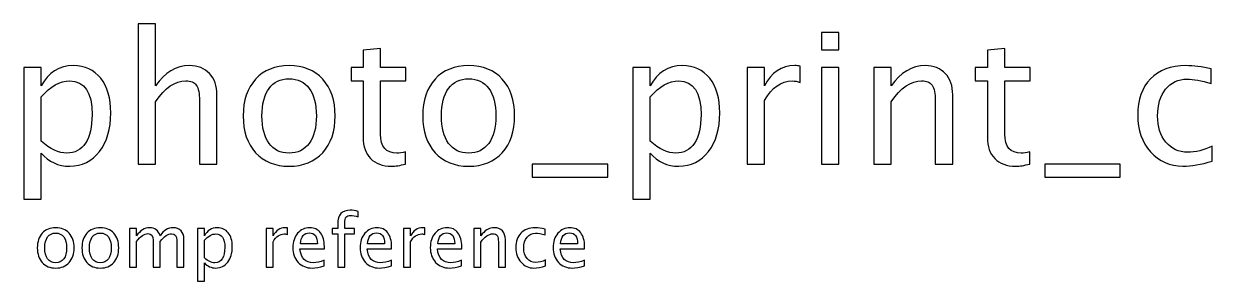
# Model space of a CAD drawing. Header units: centimetres. Extents: x -79 to 72, y -74 to 74.
# Drawn here: x -8.4 to 26.22, y 66.76 to 74.25 of the extents above; entities that cross this region are included whole.
import ezdxf

# ---------------------------------------------------------------- set-up
doc = ezdxf.new("R2010")
doc.units = ezdxf.units.CM
doc.header["$MEASUREMENT"] = 0
doc.layers.add('Layer 1', color=7, linetype='Continuous')

msp = doc.modelspace()

# ---------------------------------------------------------------- linework, layer by layer
at = {"layer": 'Layer 1'}
for points, knots in [([(-5.06937, 70.17044), (-5.06937, 70.17044), (-5.06937, 74.25032), (-5.06937, 74.25032), (-5.06937, 74.25032), (-5.06937, 74.25032), (-4.56137, 74.25032), (-4.56137, 74.25032), (-4.56137, 74.25032), (-4.56137, 74.25032), (-4.56137, 72.44498), (-4.56137, 72.44498), (-4.56137, 72.44498), (-4.29238, 72.83744), (-3.96253, 73.03323), (-3.57271, 73.03323), (-3.57271, 73.03323), (-3.32753, 73.03323), (-3.13262, 72.9565), (-2.98886, 72.80216), (-2.98886, 72.80216), (-2.8451, 72.64871), (-2.77278, 72.44145), (-2.77278, 72.18216), (-2.77278, 72.18216), (-2.77278, 72.18216), (-2.77278, 70.17044), (-2.77278, 70.17044), (-2.77278, 70.17044), (-2.77278, 70.17044), (-3.28079, 70.17044), (-3.28079, 70.17044), (-3.28079, 70.17044), (-3.28079, 70.17044), (-3.28079, 72.01635), (-3.28079, 72.01635), (-3.28079, 72.01635), (-3.28079, 72.22449), (-3.31165, 72.37266), (-3.37251, 72.46085), (-3.37251, 72.46085), (-3.43424, 72.54993), (-3.53567, 72.59402), (-3.67766, 72.59402), (-3.67766, 72.59402), (-3.98987, 72.59402), (-4.28444, 72.3903), (-4.56137, 71.98284), (-4.56137, 71.98284), (-4.56137, 71.98284), (-4.56137, 70.17044), (-4.56137, 70.17044), (-4.56137, 70.17044), (-4.56137, 70.17044), (-5.06937, 70.17044), (-5.06937, 70.17044)], [0, 0, 0, 0, 0.06666667, 0.06666667, 0.06666667, 0.06666667, 0.13333333, 0.13333333, 0.13333333, 0.13333333, 0.2, 0.2, 0.2, 0.2, 0.26666667, 0.26666667, 0.26666667, 0.26666667, 0.33333333, 0.33333333, 0.33333333, 0.33333333, 0.4, 0.4, 0.4, 0.4, 0.46666667, 0.46666667, 0.46666667, 0.46666667, 0.53333333, 0.53333333, 0.53333333, 0.53333333, 0.6, 0.6, 0.6, 0.6, 0.66666667, 0.66666667, 0.66666667, 0.66666667, 0.73333333, 0.73333333, 0.73333333, 0.73333333, 0.8, 0.8, 0.8, 0.8, 0.86666667, 0.86666667, 0.86666667, 0.86666667, 1, 1, 1, 1]), ([(14.83699, 73.48832), (14.83699, 73.48832), (14.83699, 73.99632), (14.83699, 73.99632), (14.83699, 73.99632), (14.83699, 73.99632), (15.34499, 73.99632), (15.34499, 73.99632), (15.34499, 73.99632), (15.34499, 73.99632), (15.34499, 73.48832), (15.34499, 73.48832), (15.34499, 73.48832), (15.34499, 73.48832), (14.83699, 73.48832), (14.83699, 73.48832)], [0, 0, 0, 0, 0.2, 0.2, 0.2, 0.2, 0.4, 0.4, 0.4, 0.4, 0.6, 0.6, 0.6, 0.6, 1, 1, 1, 1]), ([(2.71997, 70.17132), (2.56298, 70.12811), (2.42628, 70.10694), (2.31074, 70.10694), (2.31074, 70.10694), (2.05145, 70.10694), (1.84949, 70.18102), (1.70485, 70.32919), (1.70485, 70.32919), (1.55933, 70.47736), (1.48701, 70.68285), (1.48701, 70.94655), (1.48701, 70.94655), (1.48701, 70.94655), (1.48701, 72.59402), (1.48701, 72.59402), (1.48701, 72.59402), (1.48701, 72.59402), (1.13599, 72.59402), (1.13599, 72.59402), (1.13599, 72.59402), (1.13599, 72.59402), (1.13599, 72.97503), (1.13599, 72.97503), (1.13599, 72.97503), (1.13599, 72.97503), (1.48701, 72.97503), (1.48701, 72.97503), (1.48701, 72.97503), (1.48701, 72.97503), (1.48701, 73.48214), (1.48701, 73.48214), (1.48701, 73.48214), (1.48701, 73.48214), (1.99501, 73.53065), (1.99501, 73.53065), (1.99501, 73.53065), (1.99501, 73.53065), (1.99501, 72.97503), (1.99501, 72.97503), (1.99501, 72.97503), (1.99501, 72.97503), (2.73055, 72.97503), (2.73055, 72.97503), (2.73055, 72.97503), (2.73055, 72.97503), (2.73055, 72.59402), (2.73055, 72.59402), (2.73055, 72.59402), (2.73055, 72.59402), (1.99501, 72.59402), (1.99501, 72.59402), (1.99501, 72.59402), (1.99501, 72.59402), (1.99501, 71.03827), (1.99501, 71.03827), (1.99501, 71.03827), (1.99501, 70.67138), (2.15464, 70.48794), (2.47302, 70.48794), (2.47302, 70.48794), (2.54093, 70.48794), (2.62295, 70.49941), (2.71997, 70.52145), (2.71997, 70.52145), (2.71997, 70.52145), (2.71997, 70.17132), (2.71997, 70.17132)], [0, 0, 0, 0, 0.05555556, 0.05555556, 0.05555556, 0.05555556, 0.11111111, 0.11111111, 0.11111111, 0.11111111, 0.16666667, 0.16666667, 0.16666667, 0.16666667, 0.22222222, 0.22222222, 0.22222222, 0.22222222, 0.27777778, 0.27777778, 0.27777778, 0.27777778, 0.33333333, 0.33333333, 0.33333333, 0.33333333, 0.38888889, 0.38888889, 0.38888889, 0.38888889, 0.44444444, 0.44444444, 0.44444444, 0.44444444, 0.5, 0.5, 0.5, 0.5, 0.55555556, 0.55555556, 0.55555556, 0.55555556, 0.61111111, 0.61111111, 0.61111111, 0.61111111, 0.66666667, 0.66666667, 0.66666667, 0.66666667, 0.72222222, 0.72222222, 0.72222222, 0.72222222, 0.77777778, 0.77777778, 0.77777778, 0.77777778, 0.83333333, 0.83333333, 0.83333333, 0.83333333, 0.88888889, 0.88888889, 0.88888889, 0.88888889, 1, 1, 1, 1]), ([(20.90477, 70.17132), (20.74778, 70.12811), (20.61108, 70.10694), (20.49554, 70.10694), (20.49554, 70.10694), (20.23625, 70.10694), (20.03429, 70.18102), (19.88965, 70.32919), (19.88965, 70.32919), (19.74413, 70.47736), (19.67181, 70.68285), (19.67181, 70.94655), (19.67181, 70.94655), (19.67181, 70.94655), (19.67181, 72.59402), (19.67181, 72.59402), (19.67181, 72.59402), (19.67181, 72.59402), (19.32079, 72.59402), (19.32079, 72.59402), (19.32079, 72.59402), (19.32079, 72.59402), (19.32079, 72.97503), (19.32079, 72.97503), (19.32079, 72.97503), (19.32079, 72.97503), (19.67181, 72.97503), (19.67181, 72.97503), (19.67181, 72.97503), (19.67181, 72.97503), (19.67181, 73.48214), (19.67181, 73.48214), (19.67181, 73.48214), (19.67181, 73.48214), (20.17981, 73.53065), (20.17981, 73.53065), (20.17981, 73.53065), (20.17981, 73.53065), (20.17981, 72.97503), (20.17981, 72.97503), (20.17981, 72.97503), (20.17981, 72.97503), (20.91535, 72.97503), (20.91535, 72.97503), (20.91535, 72.97503), (20.91535, 72.97503), (20.91535, 72.59402), (20.91535, 72.59402), (20.91535, 72.59402), (20.91535, 72.59402), (20.17981, 72.59402), (20.17981, 72.59402), (20.17981, 72.59402), (20.17981, 72.59402), (20.17981, 71.03827), (20.17981, 71.03827), (20.17981, 71.03827), (20.17981, 70.67138), (20.33944, 70.48794), (20.65782, 70.48794), (20.65782, 70.48794), (20.72573, 70.48794), (20.80775, 70.49941), (20.90477, 70.52145), (20.90477, 70.52145), (20.90477, 70.52145), (20.90477, 70.17132), (20.90477, 70.17132)], [0, 0, 0, 0, 0.05555556, 0.05555556, 0.05555556, 0.05555556, 0.11111111, 0.11111111, 0.11111111, 0.11111111, 0.16666667, 0.16666667, 0.16666667, 0.16666667, 0.22222222, 0.22222222, 0.22222222, 0.22222222, 0.27777778, 0.27777778, 0.27777778, 0.27777778, 0.33333333, 0.33333333, 0.33333333, 0.33333333, 0.38888889, 0.38888889, 0.38888889, 0.38888889, 0.44444444, 0.44444444, 0.44444444, 0.44444444, 0.5, 0.5, 0.5, 0.5, 0.55555556, 0.55555556, 0.55555556, 0.55555556, 0.61111111, 0.61111111, 0.61111111, 0.61111111, 0.66666667, 0.66666667, 0.66666667, 0.66666667, 0.72222222, 0.72222222, 0.72222222, 0.72222222, 0.77777778, 0.77777778, 0.77777778, 0.77777778, 0.83333333, 0.83333333, 0.83333333, 0.83333333, 0.88888889, 0.88888889, 0.88888889, 0.88888889, 1, 1, 1, 1]), ([(-8.39959, 69.14915), (-8.39959, 69.14915), (-8.39959, 72.97503), (-8.39959, 72.97503), (-8.39959, 72.97503), (-8.39959, 72.97503), (-7.89159, 72.97503), (-7.89159, 72.97503), (-7.89159, 72.97503), (-7.89159, 72.97503), (-7.89159, 72.44498), (-7.89159, 72.44498), (-7.89159, 72.44498), (-7.68345, 72.83744), (-7.37036, 73.03323), (-6.9532, 73.03323), (-6.9532, 73.03323), (-6.61541, 73.03323), (-6.34995, 72.91064), (-6.15592, 72.66458), (-6.15592, 72.66458), (-5.96189, 72.41852), (-5.86488, 72.0825), (-5.86488, 71.65652), (-5.86488, 71.65652), (-5.86488, 71.19261), (-5.97512, 70.81779), (-6.19473, 70.5338), (-6.19473, 70.5338), (-6.41433, 70.24893), (-6.70361, 70.10694), (-7.06168, 70.10694), (-7.06168, 70.10694), (-7.39417, 70.10694), (-7.6711, 70.23394), (-7.89159, 70.48882), (-7.89159, 70.48882), (-7.89159, 70.48882), (-7.89159, 69.14915), (-7.89159, 69.14915), (-7.89159, 69.14915), (-7.89159, 69.14915), (-8.39959, 69.14915), (-8.39959, 69.14915)], [0, 0, 0, 0, 0.08333333, 0.08333333, 0.08333333, 0.08333333, 0.16666667, 0.16666667, 0.16666667, 0.16666667, 0.25, 0.25, 0.25, 0.25, 0.33333333, 0.33333333, 0.33333333, 0.33333333, 0.41666667, 0.41666667, 0.41666667, 0.41666667, 0.5, 0.5, 0.5, 0.5, 0.58333333, 0.58333333, 0.58333333, 0.58333333, 0.66666667, 0.66666667, 0.66666667, 0.66666667, 0.75, 0.75, 0.75, 0.75, 0.83333333, 0.83333333, 0.83333333, 0.83333333, 1, 1, 1, 1]), ([(-0.66847, 70.10694), (-1.08034, 70.10694), (-1.40666, 70.23835), (-1.64654, 70.50117), (-1.64654, 70.50117), (-1.88732, 70.76399), (-2.00726, 71.12118), (-2.00726, 71.57185), (-2.00726, 71.57185), (-2.00726, 72.02164), (-1.88732, 72.37795), (-1.64654, 72.63989), (-1.64654, 72.63989), (-1.40666, 72.90182), (-1.08034, 73.03323), (-0.66847, 73.03323), (-0.66847, 73.03323), (-0.2566, 73.03323), (0.06972, 72.90182), (0.30961, 72.63989), (0.30961, 72.63989), (0.55038, 72.37795), (0.67033, 72.02164), (0.67033, 71.57185), (0.67033, 71.57185), (0.67033, 71.12118), (0.55038, 70.76399), (0.30961, 70.50117), (0.30961, 70.50117), (0.06972, 70.23835), (-0.2566, 70.10694), (-0.66847, 70.10694)], [0, 0, 0, 0, 0.11111111, 0.11111111, 0.11111111, 0.11111111, 0.22222222, 0.22222222, 0.22222222, 0.22222222, 0.33333333, 0.33333333, 0.33333333, 0.33333333, 0.44444444, 0.44444444, 0.44444444, 0.44444444, 0.55555556, 0.55555556, 0.55555556, 0.55555556, 0.66666667, 0.66666667, 0.66666667, 0.66666667, 0.77777778, 0.77777778, 0.77777778, 0.77777778, 1, 1, 1, 1]), ([(4.56146, 70.10694), (4.14959, 70.10694), (3.82327, 70.23835), (3.58339, 70.50117), (3.58339, 70.50117), (3.34261, 70.76399), (3.22267, 71.12118), (3.22267, 71.57185), (3.22267, 71.57185), (3.22267, 72.02164), (3.34261, 72.37795), (3.58339, 72.63989), (3.58339, 72.63989), (3.82327, 72.90182), (4.14959, 73.03323), (4.56146, 73.03323), (4.56146, 73.03323), (4.97333, 73.03323), (5.29965, 72.90182), (5.53954, 72.63989), (5.53954, 72.63989), (5.78031, 72.37795), (5.90026, 72.02164), (5.90026, 71.57185), (5.90026, 71.57185), (5.90026, 71.12118), (5.78031, 70.76399), (5.53954, 70.50117), (5.53954, 70.50117), (5.29965, 70.23835), (4.97333, 70.10694), (4.56146, 70.10694)], [0, 0, 0, 0, 0.11111111, 0.11111111, 0.11111111, 0.11111111, 0.22222222, 0.22222222, 0.22222222, 0.22222222, 0.33333333, 0.33333333, 0.33333333, 0.33333333, 0.44444444, 0.44444444, 0.44444444, 0.44444444, 0.55555556, 0.55555556, 0.55555556, 0.55555556, 0.66666667, 0.66666667, 0.66666667, 0.66666667, 0.77777778, 0.77777778, 0.77777778, 0.77777778, 1, 1, 1, 1]), ([(9.3416, 69.14915), (9.3416, 69.14915), (9.3416, 72.97503), (9.3416, 72.97503), (9.3416, 72.97503), (9.3416, 72.97503), (9.8496, 72.97503), (9.8496, 72.97503), (9.8496, 72.97503), (9.8496, 72.97503), (9.8496, 72.44498), (9.8496, 72.44498), (9.8496, 72.44498), (10.05774, 72.83744), (10.37083, 73.03323), (10.78799, 73.03323), (10.78799, 73.03323), (11.12578, 73.03323), (11.39124, 72.91064), (11.58527, 72.66458), (11.58527, 72.66458), (11.7793, 72.41852), (11.87631, 72.0825), (11.87631, 71.65652), (11.87631, 71.65652), (11.87631, 71.19261), (11.76607, 70.81779), (11.54646, 70.5338), (11.54646, 70.5338), (11.32686, 70.24893), (11.03758, 70.10694), (10.67951, 70.10694), (10.67951, 70.10694), (10.34702, 70.10694), (10.07009, 70.23394), (9.8496, 70.48882), (9.8496, 70.48882), (9.8496, 70.48882), (9.8496, 69.14915), (9.8496, 69.14915), (9.8496, 69.14915), (9.8496, 69.14915), (9.3416, 69.14915), (9.3416, 69.14915)], [0, 0, 0, 0, 0.08333333, 0.08333333, 0.08333333, 0.08333333, 0.16666667, 0.16666667, 0.16666667, 0.16666667, 0.25, 0.25, 0.25, 0.25, 0.33333333, 0.33333333, 0.33333333, 0.33333333, 0.41666667, 0.41666667, 0.41666667, 0.41666667, 0.5, 0.5, 0.5, 0.5, 0.58333333, 0.58333333, 0.58333333, 0.58333333, 0.66666667, 0.66666667, 0.66666667, 0.66666667, 0.75, 0.75, 0.75, 0.75, 0.83333333, 0.83333333, 0.83333333, 0.83333333, 1, 1, 1, 1]), ([(12.67182, 70.17044), (12.67182, 70.17044), (12.67182, 72.97503), (12.67182, 72.97503), (12.67182, 72.97503), (12.67182, 72.97503), (13.17982, 72.97503), (13.17982, 72.97503), (13.17982, 72.97503), (13.17982, 72.97503), (13.17982, 72.44498), (13.17982, 72.44498), (13.17982, 72.44498), (13.38179, 72.83744), (13.67459, 73.03323), (14.05912, 73.03323), (14.05912, 73.03323), (14.11115, 73.03323), (14.16584, 73.02882), (14.22228, 73.02), (14.22228, 73.02), (14.22228, 73.02), (14.22228, 72.54464), (14.22228, 72.54464), (14.22228, 72.54464), (14.13409, 72.57374), (14.05647, 72.58873), (13.98945, 72.58873), (13.98945, 72.58873), (13.66665, 72.58873), (13.39678, 72.39823), (13.17982, 72.01635), (13.17982, 72.01635), (13.17982, 72.01635), (13.17982, 70.17044), (13.17982, 70.17044), (13.17982, 70.17044), (13.17982, 70.17044), (12.67182, 70.17044), (12.67182, 70.17044)], [0, 0, 0, 0, 0.09090909, 0.09090909, 0.09090909, 0.09090909, 0.18181818, 0.18181818, 0.18181818, 0.18181818, 0.27272727, 0.27272727, 0.27272727, 0.27272727, 0.36363636, 0.36363636, 0.36363636, 0.36363636, 0.45454545, 0.45454545, 0.45454545, 0.45454545, 0.54545455, 0.54545455, 0.54545455, 0.54545455, 0.63636364, 0.63636364, 0.63636364, 0.63636364, 0.72727273, 0.72727273, 0.72727273, 0.72727273, 0.81818182, 0.81818182, 0.81818182, 0.81818182, 1, 1, 1, 1]), ([(14.83699, 70.17044), (14.83699, 70.17044), (14.83699, 72.97503), (14.83699, 72.97503), (14.83699, 72.97503), (14.83699, 72.97503), (15.34499, 72.97503), (15.34499, 72.97503), (15.34499, 72.97503), (15.34499, 72.97503), (15.34499, 70.17044), (15.34499, 70.17044), (15.34499, 70.17044), (15.34499, 70.17044), (14.83699, 70.17044), (14.83699, 70.17044)], [0, 0, 0, 0, 0.2, 0.2, 0.2, 0.2, 0.4, 0.4, 0.4, 0.4, 0.6, 0.6, 0.6, 0.6, 1, 1, 1, 1]), ([(16.36628, 70.17044), (16.36628, 70.17044), (16.36628, 72.97503), (16.36628, 72.97503), (16.36628, 72.97503), (16.36628, 72.97503), (16.87428, 72.97503), (16.87428, 72.97503), (16.87428, 72.97503), (16.87428, 72.97503), (16.87428, 72.44498), (16.87428, 72.44498), (16.87428, 72.44498), (17.14327, 72.83744), (17.47312, 73.03323), (17.86294, 73.03323), (17.86294, 73.03323), (18.10812, 73.03323), (18.30303, 72.9565), (18.44679, 72.80216), (18.44679, 72.80216), (18.59055, 72.64871), (18.66287, 72.44145), (18.66287, 72.18216), (18.66287, 72.18216), (18.66287, 72.18216), (18.66287, 70.17044), (18.66287, 70.17044), (18.66287, 70.17044), (18.66287, 70.17044), (18.15486, 70.17044), (18.15486, 70.17044), (18.15486, 70.17044), (18.15486, 70.17044), (18.15486, 72.01635), (18.15486, 72.01635), (18.15486, 72.01635), (18.15486, 72.22449), (18.124, 72.37266), (18.06314, 72.46085), (18.06314, 72.46085), (18.00141, 72.54993), (17.89998, 72.59402), (17.75799, 72.59402), (17.75799, 72.59402), (17.44578, 72.59402), (17.15121, 72.3903), (16.87428, 71.98284), (16.87428, 71.98284), (16.87428, 71.98284), (16.87428, 70.17044), (16.87428, 70.17044), (16.87428, 70.17044), (16.87428, 70.17044), (16.36628, 70.17044), (16.36628, 70.17044)], [0, 0, 0, 0, 0.06666667, 0.06666667, 0.06666667, 0.06666667, 0.13333333, 0.13333333, 0.13333333, 0.13333333, 0.2, 0.2, 0.2, 0.2, 0.26666667, 0.26666667, 0.26666667, 0.26666667, 0.33333333, 0.33333333, 0.33333333, 0.33333333, 0.4, 0.4, 0.4, 0.4, 0.46666667, 0.46666667, 0.46666667, 0.46666667, 0.53333333, 0.53333333, 0.53333333, 0.53333333, 0.6, 0.6, 0.6, 0.6, 0.66666667, 0.66666667, 0.66666667, 0.66666667, 0.73333333, 0.73333333, 0.73333333, 0.73333333, 0.8, 0.8, 0.8, 0.8, 0.86666667, 0.86666667, 0.86666667, 0.86666667, 1, 1, 1, 1]), ([(26.22288, 70.25511), (25.89392, 70.15633), (25.60993, 70.10694), (25.37093, 70.10694), (25.37093, 70.10694), (24.99169, 70.10694), (24.67772, 70.24717), (24.42813, 70.52675), (24.42813, 70.52675), (24.17854, 70.8072), (24.0533, 71.16086), (24.0533, 71.58684), (24.0533, 71.58684), (24.0533, 72.04193), (24.17677, 72.39735), (24.42372, 72.65135), (24.42372, 72.65135), (24.67066, 72.90623), (25.0155, 73.03323), (25.45824, 73.03323), (25.45824, 73.03323), (25.67608, 73.03323), (25.92126, 73.00325), (26.19113, 72.94328), (26.19113, 72.94328), (26.19113, 72.94328), (26.19113, 72.51465), (26.19113, 72.51465), (26.19113, 72.51465), (25.9045, 72.59932), (25.67079, 72.64165), (25.49087, 72.64165), (25.49087, 72.64165), (25.22981, 72.64165), (25.02079, 72.54375), (24.86469, 72.34884), (24.86469, 72.34884), (24.70859, 72.15393), (24.63009, 71.89376), (24.63009, 71.5692), (24.63009, 71.5692), (24.63009, 71.25435), (24.71123, 71.00035), (24.87263, 70.80544), (24.87263, 70.80544), (25.03402, 70.61141), (25.24481, 70.5144), (25.50675, 70.5144), (25.50675, 70.5144), (25.7387, 70.5144), (25.97682, 70.57437), (26.22288, 70.69432), (26.22288, 70.69432), (26.22288, 70.69432), (26.22288, 70.25511), (26.22288, 70.25511)], [0, 0, 0, 0, 0.06666667, 0.06666667, 0.06666667, 0.06666667, 0.13333333, 0.13333333, 0.13333333, 0.13333333, 0.2, 0.2, 0.2, 0.2, 0.26666667, 0.26666667, 0.26666667, 0.26666667, 0.33333333, 0.33333333, 0.33333333, 0.33333333, 0.4, 0.4, 0.4, 0.4, 0.46666667, 0.46666667, 0.46666667, 0.46666667, 0.53333333, 0.53333333, 0.53333333, 0.53333333, 0.6, 0.6, 0.6, 0.6, 0.66666667, 0.66666667, 0.66666667, 0.66666667, 0.73333333, 0.73333333, 0.73333333, 0.73333333, 0.8, 0.8, 0.8, 0.8, 0.86666667, 0.86666667, 0.86666667, 0.86666667, 1, 1, 1, 1]), ([(-7.89159, 70.83895), (-7.62965, 70.60524), (-7.38006, 70.48794), (-7.14282, 70.48794), (-7.14282, 70.48794), (-6.9091, 70.48794), (-6.7283, 70.58584), (-6.6013, 70.78075), (-6.6013, 70.78075), (-6.47342, 70.97566), (-6.40992, 71.24994), (-6.40992, 71.60448), (-6.40992, 71.60448), (-6.40992, 72.26065), (-6.62688, 72.58873), (-7.0608, 72.58873), (-7.0608, 72.58873), (-7.34478, 72.58873), (-7.62171, 72.43527), (-7.89159, 72.12748), (-7.89159, 72.12748), (-7.89159, 72.12748), (-7.89159, 70.83895), (-7.89159, 70.83895)], [0, 0, 0, 0, 0.14285714, 0.14285714, 0.14285714, 0.14285714, 0.28571429, 0.28571429, 0.28571429, 0.28571429, 0.42857143, 0.42857143, 0.42857143, 0.42857143, 0.57142857, 0.57142857, 0.57142857, 0.57142857, 0.71428571, 0.71428571, 0.71428571, 0.71428571, 1, 1, 1, 1]), ([(-0.66935, 70.48794), (-0.41799, 70.48794), (-0.2222, 70.58231), (-0.08286, 70.77193), (-0.08286, 70.77193), (0.05561, 70.96066), (0.12528, 71.22789), (0.12528, 71.57185), (0.12528, 71.57185), (0.12528, 71.91493), (0.05561, 72.18127), (-0.08286, 72.37001), (-0.08286, 72.37001), (-0.2222, 72.55787), (-0.41799, 72.65223), (-0.66935, 72.65223), (-0.66935, 72.65223), (-0.92159, 72.65223), (-1.11738, 72.55787), (-1.25496, 72.37001), (-1.25496, 72.37001), (-1.39343, 72.18127), (-1.46222, 71.91493), (-1.46222, 71.57185), (-1.46222, 71.57185), (-1.46222, 71.22789), (-1.39343, 70.96066), (-1.25496, 70.77193), (-1.25496, 70.77193), (-1.11738, 70.58231), (-0.92159, 70.48794), (-0.66935, 70.48794)], [0, 0, 0, 0, 0.11111111, 0.11111111, 0.11111111, 0.11111111, 0.22222222, 0.22222222, 0.22222222, 0.22222222, 0.33333333, 0.33333333, 0.33333333, 0.33333333, 0.44444444, 0.44444444, 0.44444444, 0.44444444, 0.55555556, 0.55555556, 0.55555556, 0.55555556, 0.66666667, 0.66666667, 0.66666667, 0.66666667, 0.77777778, 0.77777778, 0.77777778, 0.77777778, 1, 1, 1, 1]), ([(4.56058, 70.48794), (4.81194, 70.48794), (5.00773, 70.58231), (5.14707, 70.77193), (5.14707, 70.77193), (5.28554, 70.96066), (5.35521, 71.22789), (5.35521, 71.57185), (5.35521, 71.57185), (5.35521, 71.91493), (5.28554, 72.18127), (5.14707, 72.37001), (5.14707, 72.37001), (5.00773, 72.55787), (4.81194, 72.65223), (4.56058, 72.65223), (4.56058, 72.65223), (4.30834, 72.65223), (4.11255, 72.55787), (3.97497, 72.37001), (3.97497, 72.37001), (3.8365, 72.18127), (3.76771, 71.91493), (3.76771, 71.57185), (3.76771, 71.57185), (3.76771, 71.22789), (3.8365, 70.96066), (3.97497, 70.77193), (3.97497, 70.77193), (4.11255, 70.58231), (4.30834, 70.48794), (4.56058, 70.48794)], [0, 0, 0, 0, 0.11111111, 0.11111111, 0.11111111, 0.11111111, 0.22222222, 0.22222222, 0.22222222, 0.22222222, 0.33333333, 0.33333333, 0.33333333, 0.33333333, 0.44444444, 0.44444444, 0.44444444, 0.44444444, 0.55555556, 0.55555556, 0.55555556, 0.55555556, 0.66666667, 0.66666667, 0.66666667, 0.66666667, 0.77777778, 0.77777778, 0.77777778, 0.77777778, 1, 1, 1, 1]), ([(9.8496, 70.83895), (10.11154, 70.60524), (10.36113, 70.48794), (10.59837, 70.48794), (10.59837, 70.48794), (10.83209, 70.48794), (11.01289, 70.58584), (11.13989, 70.78075), (11.13989, 70.78075), (11.26777, 70.97566), (11.33127, 71.24994), (11.33127, 71.60448), (11.33127, 71.60448), (11.33127, 72.26065), (11.11431, 72.58873), (10.68039, 72.58873), (10.68039, 72.58873), (10.39641, 72.58873), (10.11948, 72.43527), (9.8496, 72.12748), (9.8496, 72.12748), (9.8496, 72.12748), (9.8496, 70.83895), (9.8496, 70.83895)], [0, 0, 0, 0, 0.14285714, 0.14285714, 0.14285714, 0.14285714, 0.28571429, 0.28571429, 0.28571429, 0.28571429, 0.42857143, 0.42857143, 0.42857143, 0.42857143, 0.57142857, 0.57142857, 0.57142857, 0.57142857, 0.71428571, 0.71428571, 0.71428571, 0.71428571, 1, 1, 1, 1]), ([(6.41002, 69.78944), (6.41002, 69.78944), (6.41002, 70.17044), (6.41002, 70.17044), (6.41002, 70.17044), (6.41002, 70.17044), (8.61135, 70.17044), (8.61135, 70.17044), (8.61135, 70.17044), (8.61135, 70.17044), (8.61135, 69.78944), (8.61135, 69.78944), (8.61135, 69.78944), (8.61135, 69.78944), (6.41002, 69.78944), (6.41002, 69.78944)], [0, 0, 0, 0, 0.2, 0.2, 0.2, 0.2, 0.4, 0.4, 0.4, 0.4, 0.6, 0.6, 0.6, 0.6, 1, 1, 1, 1]), ([(21.34397, 69.78944), (21.34397, 69.78944), (21.34397, 70.17044), (21.34397, 70.17044), (21.34397, 70.17044), (21.34397, 70.17044), (23.5453, 70.17044), (23.5453, 70.17044), (23.5453, 70.17044), (23.5453, 70.17044), (23.5453, 69.78944), (23.5453, 69.78944), (23.5453, 69.78944), (23.5453, 69.78944), (21.34397, 69.78944), (21.34397, 69.78944)], [0, 0, 0, 0, 0.2, 0.2, 0.2, 0.2, 0.4, 0.4, 0.4, 0.4, 0.6, 0.6, 0.6, 0.6, 1, 1, 1, 1]), ([(0.7465, 67.17044), (0.7465, 67.17044), (0.7465, 68.13987), (0.7465, 68.13987), (0.7465, 68.13987), (0.7465, 68.13987), (0.5874, 68.13987), (0.5874, 68.13987), (0.5874, 68.13987), (0.5874, 68.13987), (0.5874, 68.29228), (0.5874, 68.29228), (0.5874, 68.29228), (0.5874, 68.29228), (0.7465, 68.29228), (0.7465, 68.29228), (0.7465, 68.29228), (0.7465, 68.29228), (0.7465, 68.42668), (0.7465, 68.42668), (0.7465, 68.42668), (0.7465, 68.69409), (0.86856, 68.82779), (1.11268, 68.82779), (1.11268, 68.82779), (1.18112, 68.82779), (1.25873, 68.8165), (1.34552, 68.79393), (1.34552, 68.79393), (1.34552, 68.79393), (1.34552, 68.63094), (1.34552, 68.63094), (1.34552, 68.63094), (1.25344, 68.66058), (1.17971, 68.67539), (1.12433, 68.67539), (1.12433, 68.67539), (1.05695, 68.67539), (1.01108, 68.65952), (0.98674, 68.62741), (0.98674, 68.62741), (0.96205, 68.59531), (0.9497, 68.53569), (0.9497, 68.44856), (0.9497, 68.44856), (0.9497, 68.44856), (0.9497, 68.29228), (0.9497, 68.29228), (0.9497, 68.29228), (0.9497, 68.29228), (1.23157, 68.29228), (1.23157, 68.29228), (1.23157, 68.29228), (1.23157, 68.29228), (1.23157, 68.13987), (1.23157, 68.13987), (1.23157, 68.13987), (1.23157, 68.13987), (0.9497, 68.13987), (0.9497, 68.13987), (0.9497, 68.13987), (0.9497, 68.13987), (0.9497, 67.17044), (0.9497, 67.17044), (0.9497, 67.17044), (0.9497, 67.17044), (0.7465, 67.17044), (0.7465, 67.17044)], [0, 0, 0, 0, 0.05555556, 0.05555556, 0.05555556, 0.05555556, 0.11111111, 0.11111111, 0.11111111, 0.11111111, 0.16666667, 0.16666667, 0.16666667, 0.16666667, 0.22222222, 0.22222222, 0.22222222, 0.22222222, 0.27777778, 0.27777778, 0.27777778, 0.27777778, 0.33333333, 0.33333333, 0.33333333, 0.33333333, 0.38888889, 0.38888889, 0.38888889, 0.38888889, 0.44444444, 0.44444444, 0.44444444, 0.44444444, 0.5, 0.5, 0.5, 0.5, 0.55555556, 0.55555556, 0.55555556, 0.55555556, 0.61111111, 0.61111111, 0.61111111, 0.61111111, 0.66666667, 0.66666667, 0.66666667, 0.66666667, 0.72222222, 0.72222222, 0.72222222, 0.72222222, 0.77777778, 0.77777778, 0.77777778, 0.77777778, 0.83333333, 0.83333333, 0.83333333, 0.83333333, 0.88888889, 0.88888889, 0.88888889, 0.88888889, 1, 1, 1, 1]), ([(-7.46899, 67.14504), (-7.63374, 67.14504), (-7.76427, 67.1976), (-7.86022, 67.30273), (-7.86022, 67.30273), (-7.95653, 67.40786), (-8.00451, 67.55074), (-8.00451, 67.731), (-8.00451, 67.731), (-8.00451, 67.91092), (-7.95653, 68.05344), (-7.86022, 68.15822), (-7.86022, 68.15822), (-7.76427, 68.26299), (-7.63374, 68.31556), (-7.46899, 68.31556), (-7.46899, 68.31556), (-7.30424, 68.31556), (-7.17372, 68.26299), (-7.07776, 68.15822), (-7.07776, 68.15822), (-6.98145, 68.05344), (-6.93347, 67.91092), (-6.93347, 67.731), (-6.93347, 67.731), (-6.93347, 67.55074), (-6.98145, 67.40786), (-7.07776, 67.30273), (-7.07776, 67.30273), (-7.17372, 67.1976), (-7.30424, 67.14504), (-7.46899, 67.14504)], [0, 0, 0, 0, 0.11111111, 0.11111111, 0.11111111, 0.11111111, 0.22222222, 0.22222222, 0.22222222, 0.22222222, 0.33333333, 0.33333333, 0.33333333, 0.33333333, 0.44444444, 0.44444444, 0.44444444, 0.44444444, 0.55555556, 0.55555556, 0.55555556, 0.55555556, 0.66666667, 0.66666667, 0.66666667, 0.66666667, 0.77777778, 0.77777778, 0.77777778, 0.77777778, 1, 1, 1, 1]), ([(-6.16865, 67.14504), (-6.3334, 67.14504), (-6.46393, 67.1976), (-6.55988, 67.30273), (-6.55988, 67.30273), (-6.65619, 67.40786), (-6.70417, 67.55074), (-6.70417, 67.731), (-6.70417, 67.731), (-6.70417, 67.91092), (-6.65619, 68.05344), (-6.55988, 68.15822), (-6.55988, 68.15822), (-6.46393, 68.26299), (-6.3334, 68.31556), (-6.16865, 68.31556), (-6.16865, 68.31556), (-6.0039, 68.31556), (-5.87338, 68.26299), (-5.77742, 68.15822), (-5.77742, 68.15822), (-5.68111, 68.05344), (-5.63313, 67.91092), (-5.63313, 67.731), (-5.63313, 67.731), (-5.63313, 67.55074), (-5.68111, 67.40786), (-5.77742, 67.30273), (-5.77742, 67.30273), (-5.87338, 67.1976), (-6.0039, 67.14504), (-6.16865, 67.14504)], [0, 0, 0, 0, 0.11111111, 0.11111111, 0.11111111, 0.11111111, 0.22222222, 0.22222222, 0.22222222, 0.22222222, 0.33333333, 0.33333333, 0.33333333, 0.33333333, 0.44444444, 0.44444444, 0.44444444, 0.44444444, 0.55555556, 0.55555556, 0.55555556, 0.55555556, 0.66666667, 0.66666667, 0.66666667, 0.66666667, 0.77777778, 0.77777778, 0.77777778, 0.77777778, 1, 1, 1, 1]), ([(-5.31493, 67.17044), (-5.31493, 67.17044), (-5.31493, 68.29228), (-5.31493, 68.29228), (-5.31493, 68.29228), (-5.31493, 68.29228), (-5.11173, 68.29228), (-5.11173, 68.29228), (-5.11173, 68.29228), (-5.11173, 68.29228), (-5.11173, 68.08026), (-5.11173, 68.08026), (-5.11173, 68.08026), (-5.0126, 68.23724), (-4.8856, 68.31556), (-4.73002, 68.31556), (-4.73002, 68.31556), (-4.58009, 68.31556), (-4.47814, 68.23724), (-4.42381, 68.08026), (-4.42381, 68.08026), (-4.3275, 68.23865), (-4.20191, 68.31768), (-4.04775, 68.31768), (-4.04775, 68.31768), (-3.94932, 68.31768), (-3.87277, 68.28875), (-3.81809, 68.23054), (-3.81809, 68.23054), (-3.76341, 68.17233), (-3.73589, 68.09084), (-3.73589, 67.98606), (-3.73589, 67.98606), (-3.73589, 67.98606), (-3.73589, 67.17044), (-3.73589, 67.17044), (-3.73589, 67.17044), (-3.73589, 67.17044), (-3.93909, 67.17044), (-3.93909, 67.17044), (-3.93909, 67.17044), (-3.93909, 67.17044), (-3.93909, 67.95255), (-3.93909, 67.95255), (-3.93909, 67.95255), (-3.93909, 68.08026), (-3.98989, 68.14411), (-4.09149, 68.14411), (-4.09149, 68.14411), (-4.19698, 68.14411), (-4.30775, 68.06967), (-4.42381, 67.92045), (-4.42381, 67.92045), (-4.42381, 67.92045), (-4.42381, 67.17044), (-4.42381, 67.17044), (-4.42381, 67.17044), (-4.42381, 67.17044), (-4.62701, 67.17044), (-4.62701, 67.17044), (-4.62701, 67.17044), (-4.62701, 67.17044), (-4.62701, 67.95326), (-4.62701, 67.95326), (-4.62701, 67.95326), (-4.62701, 68.08202), (-4.67852, 68.14622), (-4.78188, 68.14622), (-4.78188, 68.14622), (-4.88454, 68.14622), (-4.99461, 68.07144), (-5.11173, 67.92151), (-5.11173, 67.92151), (-5.11173, 67.92151), (-5.11173, 67.17044), (-5.11173, 67.17044), (-5.11173, 67.17044), (-5.11173, 67.17044), (-5.31493, 67.17044), (-5.31493, 67.17044)], [0, 0, 0, 0, 0.04761905, 0.04761905, 0.04761905, 0.04761905, 0.0952381, 0.0952381, 0.0952381, 0.0952381, 0.14285714, 0.14285714, 0.14285714, 0.14285714, 0.19047619, 0.19047619, 0.19047619, 0.19047619, 0.23809524, 0.23809524, 0.23809524, 0.23809524, 0.28571429, 0.28571429, 0.28571429, 0.28571429, 0.33333333, 0.33333333, 0.33333333, 0.33333333, 0.38095238, 0.38095238, 0.38095238, 0.38095238, 0.42857143, 0.42857143, 0.42857143, 0.42857143, 0.47619048, 0.47619048, 0.47619048, 0.47619048, 0.52380952, 0.52380952, 0.52380952, 0.52380952, 0.57142857, 0.57142857, 0.57142857, 0.57142857, 0.61904762, 0.61904762, 0.61904762, 0.61904762, 0.66666667, 0.66666667, 0.66666667, 0.66666667, 0.71428571, 0.71428571, 0.71428571, 0.71428571, 0.76190476, 0.76190476, 0.76190476, 0.76190476, 0.80952381, 0.80952381, 0.80952381, 0.80952381, 0.85714286, 0.85714286, 0.85714286, 0.85714286, 0.9047619, 0.9047619, 0.9047619, 0.9047619, 1, 1, 1, 1]), ([(-3.33867, 66.76192), (-3.33867, 66.76192), (-3.33867, 68.29228), (-3.33867, 68.29228), (-3.33867, 68.29228), (-3.33867, 68.29228), (-3.13547, 68.29228), (-3.13547, 68.29228), (-3.13547, 68.29228), (-3.13547, 68.29228), (-3.13547, 68.08026), (-3.13547, 68.08026), (-3.13547, 68.08026), (-3.05221, 68.23724), (-2.92698, 68.31556), (-2.76011, 68.31556), (-2.76011, 68.31556), (-2.625, 68.31556), (-2.51881, 68.26652), (-2.4412, 68.1681), (-2.4412, 68.1681), (-2.36359, 68.06967), (-2.32478, 67.93526), (-2.32478, 67.76487), (-2.32478, 67.76487), (-2.32478, 67.57931), (-2.36888, 67.42938), (-2.45672, 67.31578), (-2.45672, 67.31578), (-2.54457, 67.20184), (-2.66028, 67.14504), (-2.8035, 67.14504), (-2.8035, 67.14504), (-2.9365, 67.14504), (-3.04727, 67.19584), (-3.13547, 67.29779), (-3.13547, 67.29779), (-3.13547, 67.29779), (-3.13547, 66.76192), (-3.13547, 66.76192), (-3.13547, 66.76192), (-3.13547, 66.76192), (-3.33867, 66.76192), (-3.33867, 66.76192)], [0, 0, 0, 0, 0.08333333, 0.08333333, 0.08333333, 0.08333333, 0.16666667, 0.16666667, 0.16666667, 0.16666667, 0.25, 0.25, 0.25, 0.25, 0.33333333, 0.33333333, 0.33333333, 0.33333333, 0.41666667, 0.41666667, 0.41666667, 0.41666667, 0.5, 0.5, 0.5, 0.5, 0.58333333, 0.58333333, 0.58333333, 0.58333333, 0.66666667, 0.66666667, 0.66666667, 0.66666667, 0.75, 0.75, 0.75, 0.75, 0.83333333, 0.83333333, 0.83333333, 0.83333333, 1, 1, 1, 1]), ([(-1.33701, 67.17044), (-1.33701, 67.17044), (-1.33701, 68.29228), (-1.33701, 68.29228), (-1.33701, 68.29228), (-1.33701, 68.29228), (-1.13381, 68.29228), (-1.13381, 68.29228), (-1.13381, 68.29228), (-1.13381, 68.29228), (-1.13381, 68.08026), (-1.13381, 68.08026), (-1.13381, 68.08026), (-1.05302, 68.23724), (-0.9359, 68.31556), (-0.78209, 68.31556), (-0.78209, 68.31556), (-0.76128, 68.31556), (-0.7394, 68.31379), (-0.71683, 68.31027), (-0.71683, 68.31027), (-0.71683, 68.31027), (-0.71683, 68.12012), (-0.71683, 68.12012), (-0.71683, 68.12012), (-0.7521, 68.13176), (-0.78315, 68.13776), (-0.80996, 68.13776), (-0.80996, 68.13776), (-0.93908, 68.13776), (-1.04703, 68.06156), (-1.13381, 67.90881), (-1.13381, 67.90881), (-1.13381, 67.90881), (-1.13381, 67.17044), (-1.13381, 67.17044), (-1.13381, 67.17044), (-1.13381, 67.17044), (-1.33701, 67.17044), (-1.33701, 67.17044)], [0, 0, 0, 0, 0.09090909, 0.09090909, 0.09090909, 0.09090909, 0.18181818, 0.18181818, 0.18181818, 0.18181818, 0.27272727, 0.27272727, 0.27272727, 0.27272727, 0.36363636, 0.36363636, 0.36363636, 0.36363636, 0.45454545, 0.45454545, 0.45454545, 0.45454545, 0.54545455, 0.54545455, 0.54545455, 0.54545455, 0.63636364, 0.63636364, 0.63636364, 0.63636364, 0.72727273, 0.72727273, 0.72727273, 0.72727273, 0.81818182, 0.81818182, 0.81818182, 0.81818182, 1, 1, 1, 1]), ([(0.35244, 67.20642), (0.21592, 67.1655), (0.09915, 67.14504), (0.00178, 67.14504), (0.00178, 67.14504), (-0.16438, 67.14504), (-0.29949, 67.20007), (-0.40356, 67.30979), (-0.40356, 67.30979), (-0.50763, 67.4195), (-0.55984, 67.56167), (-0.55984, 67.73665), (-0.55984, 67.73665), (-0.55984, 67.90634), (-0.51398, 68.04568), (-0.4219, 68.15469), (-0.4219, 68.15469), (-0.32983, 68.26335), (-0.212, 68.31768), (-0.06842, 68.31768), (-0.06842, 68.31768), (0.0674, 68.31768), (0.17253, 68.26934), (0.24661, 68.17268), (0.24661, 68.17268), (0.32069, 68.07602), (0.35774, 67.93914), (0.35774, 67.7617), (0.35774, 67.7617), (0.35774, 67.7617), (0.35668, 67.69961), (0.35668, 67.69961), (0.35668, 67.69961), (0.35668, 67.69961), (-0.35241, 67.69961), (-0.35241, 67.69961), (-0.35241, 67.69961), (-0.32277, 67.4315), (-0.19189, 67.29744), (0.03988, 67.29744), (0.03988, 67.29744), (0.1249, 67.29744), (0.22897, 67.32143), (0.35244, 67.36941), (0.35244, 67.36941), (0.35244, 67.36941), (0.35244, 67.20642), (0.35244, 67.20642)], [0, 0, 0, 0, 0.07692308, 0.07692308, 0.07692308, 0.07692308, 0.15384615, 0.15384615, 0.15384615, 0.15384615, 0.23076923, 0.23076923, 0.23076923, 0.23076923, 0.30769231, 0.30769231, 0.30769231, 0.30769231, 0.38461538, 0.38461538, 0.38461538, 0.38461538, 0.46153846, 0.46153846, 0.46153846, 0.46153846, 0.53846154, 0.53846154, 0.53846154, 0.53846154, 0.61538462, 0.61538462, 0.61538462, 0.61538462, 0.69230769, 0.69230769, 0.69230769, 0.69230769, 0.76923077, 0.76923077, 0.76923077, 0.76923077, 0.84615385, 0.84615385, 0.84615385, 0.84615385, 1, 1, 1, 1]), ([(2.31001, 67.20642), (2.17349, 67.1655), (2.05672, 67.14504), (1.95935, 67.14504), (1.95935, 67.14504), (1.79319, 67.14504), (1.65808, 67.20007), (1.55401, 67.30979), (1.55401, 67.30979), (1.44994, 67.4195), (1.39773, 67.56167), (1.39773, 67.73665), (1.39773, 67.73665), (1.39773, 67.90634), (1.44359, 68.04568), (1.53567, 68.15469), (1.53567, 68.15469), (1.62774, 68.26335), (1.74557, 68.31768), (1.88915, 68.31768), (1.88915, 68.31768), (2.02497, 68.31768), (2.1301, 68.26934), (2.20418, 68.17268), (2.20418, 68.17268), (2.27826, 68.07602), (2.31531, 67.93914), (2.31531, 67.7617), (2.31531, 67.7617), (2.31531, 67.7617), (2.31425, 67.69961), (2.31425, 67.69961), (2.31425, 67.69961), (2.31425, 67.69961), (1.60516, 67.69961), (1.60516, 67.69961), (1.60516, 67.69961), (1.6348, 67.4315), (1.76568, 67.29744), (1.99745, 67.29744), (1.99745, 67.29744), (2.08247, 67.29744), (2.18654, 67.32143), (2.31001, 67.36941), (2.31001, 67.36941), (2.31001, 67.36941), (2.31001, 67.20642), (2.31001, 67.20642)], [0, 0, 0, 0, 0.07692308, 0.07692308, 0.07692308, 0.07692308, 0.15384615, 0.15384615, 0.15384615, 0.15384615, 0.23076923, 0.23076923, 0.23076923, 0.23076923, 0.30769231, 0.30769231, 0.30769231, 0.30769231, 0.38461538, 0.38461538, 0.38461538, 0.38461538, 0.46153846, 0.46153846, 0.46153846, 0.46153846, 0.53846154, 0.53846154, 0.53846154, 0.53846154, 0.61538462, 0.61538462, 0.61538462, 0.61538462, 0.69230769, 0.69230769, 0.69230769, 0.69230769, 0.76923077, 0.76923077, 0.76923077, 0.76923077, 0.84615385, 0.84615385, 0.84615385, 0.84615385, 1, 1, 1, 1]), ([(2.66597, 67.17044), (2.66597, 67.17044), (2.66597, 68.29228), (2.66597, 68.29228), (2.66597, 68.29228), (2.66597, 68.29228), (2.86917, 68.29228), (2.86917, 68.29228), (2.86917, 68.29228), (2.86917, 68.29228), (2.86917, 68.08026), (2.86917, 68.08026), (2.86917, 68.08026), (2.94996, 68.23724), (3.06708, 68.31556), (3.22089, 68.31556), (3.22089, 68.31556), (3.2417, 68.31556), (3.26358, 68.31379), (3.28615, 68.31027), (3.28615, 68.31027), (3.28615, 68.31027), (3.28615, 68.12012), (3.28615, 68.12012), (3.28615, 68.12012), (3.25088, 68.13176), (3.21983, 68.13776), (3.19302, 68.13776), (3.19302, 68.13776), (3.0639, 68.13776), (2.95595, 68.06156), (2.86917, 67.90881), (2.86917, 67.90881), (2.86917, 67.90881), (2.86917, 67.17044), (2.86917, 67.17044), (2.86917, 67.17044), (2.86917, 67.17044), (2.66597, 67.17044), (2.66597, 67.17044)], [0, 0, 0, 0, 0.09090909, 0.09090909, 0.09090909, 0.09090909, 0.18181818, 0.18181818, 0.18181818, 0.18181818, 0.27272727, 0.27272727, 0.27272727, 0.27272727, 0.36363636, 0.36363636, 0.36363636, 0.36363636, 0.45454545, 0.45454545, 0.45454545, 0.45454545, 0.54545455, 0.54545455, 0.54545455, 0.54545455, 0.63636364, 0.63636364, 0.63636364, 0.63636364, 0.72727273, 0.72727273, 0.72727273, 0.72727273, 0.81818182, 0.81818182, 0.81818182, 0.81818182, 1, 1, 1, 1]), ([(4.35542, 67.20642), (4.2189, 67.1655), (4.10213, 67.14504), (4.00476, 67.14504), (4.00476, 67.14504), (3.8386, 67.14504), (3.70349, 67.20007), (3.59942, 67.30979), (3.59942, 67.30979), (3.49535, 67.4195), (3.44314, 67.56167), (3.44314, 67.73665), (3.44314, 67.73665), (3.44314, 67.90634), (3.489, 68.04568), (3.58108, 68.15469), (3.58108, 68.15469), (3.67315, 68.26335), (3.79098, 68.31768), (3.93456, 68.31768), (3.93456, 68.31768), (4.07038, 68.31768), (4.17551, 68.26934), (4.24959, 68.17268), (4.24959, 68.17268), (4.32367, 68.07602), (4.36072, 67.93914), (4.36072, 67.7617), (4.36072, 67.7617), (4.36072, 67.7617), (4.35966, 67.69961), (4.35966, 67.69961), (4.35966, 67.69961), (4.35966, 67.69961), (3.65057, 67.69961), (3.65057, 67.69961), (3.65057, 67.69961), (3.68021, 67.4315), (3.81109, 67.29744), (4.04286, 67.29744), (4.04286, 67.29744), (4.12788, 67.29744), (4.23195, 67.32143), (4.35542, 67.36941), (4.35542, 67.36941), (4.35542, 67.36941), (4.35542, 67.20642), (4.35542, 67.20642)], [0, 0, 0, 0, 0.07692308, 0.07692308, 0.07692308, 0.07692308, 0.15384615, 0.15384615, 0.15384615, 0.15384615, 0.23076923, 0.23076923, 0.23076923, 0.23076923, 0.30769231, 0.30769231, 0.30769231, 0.30769231, 0.38461538, 0.38461538, 0.38461538, 0.38461538, 0.46153846, 0.46153846, 0.46153846, 0.46153846, 0.53846154, 0.53846154, 0.53846154, 0.53846154, 0.61538462, 0.61538462, 0.61538462, 0.61538462, 0.69230769, 0.69230769, 0.69230769, 0.69230769, 0.76923077, 0.76923077, 0.76923077, 0.76923077, 0.84615385, 0.84615385, 0.84615385, 0.84615385, 1, 1, 1, 1]), ([(4.71138, 67.17044), (4.71138, 67.17044), (4.71138, 68.29228), (4.71138, 68.29228), (4.71138, 68.29228), (4.71138, 68.29228), (4.91458, 68.29228), (4.91458, 68.29228), (4.91458, 68.29228), (4.91458, 68.29228), (4.91458, 68.08026), (4.91458, 68.08026), (4.91458, 68.08026), (5.02218, 68.23724), (5.15412, 68.31556), (5.31005, 68.31556), (5.31005, 68.31556), (5.40812, 68.31556), (5.48608, 68.28487), (5.54358, 68.22313), (5.54358, 68.22313), (5.60109, 68.16175), (5.63002, 68.07884), (5.63002, 67.97513), (5.63002, 67.97513), (5.63002, 67.97513), (5.63002, 67.17044), (5.63002, 67.17044), (5.63002, 67.17044), (5.63002, 67.17044), (5.42681, 67.17044), (5.42681, 67.17044), (5.42681, 67.17044), (5.42681, 67.17044), (5.42681, 67.90881), (5.42681, 67.90881), (5.42681, 67.90881), (5.42681, 67.99206), (5.41447, 68.05133), (5.39013, 68.08661), (5.39013, 68.08661), (5.36543, 68.12224), (5.32486, 68.13987), (5.26806, 68.13987), (5.26806, 68.13987), (5.14318, 68.13987), (5.02535, 68.05838), (4.91458, 67.8954), (4.91458, 67.8954), (4.91458, 67.8954), (4.91458, 67.17044), (4.91458, 67.17044), (4.91458, 67.17044), (4.91458, 67.17044), (4.71138, 67.17044), (4.71138, 67.17044)], [0, 0, 0, 0, 0.06666667, 0.06666667, 0.06666667, 0.06666667, 0.13333333, 0.13333333, 0.13333333, 0.13333333, 0.2, 0.2, 0.2, 0.2, 0.26666667, 0.26666667, 0.26666667, 0.26666667, 0.33333333, 0.33333333, 0.33333333, 0.33333333, 0.4, 0.4, 0.4, 0.4, 0.46666667, 0.46666667, 0.46666667, 0.46666667, 0.53333333, 0.53333333, 0.53333333, 0.53333333, 0.6, 0.6, 0.6, 0.6, 0.66666667, 0.66666667, 0.66666667, 0.66666667, 0.73333333, 0.73333333, 0.73333333, 0.73333333, 0.8, 0.8, 0.8, 0.8, 0.86666667, 0.86666667, 0.86666667, 0.86666667, 1, 1, 1, 1]), ([(6.80406, 67.20431), (6.67248, 67.1648), (6.55888, 67.14504), (6.46328, 67.14504), (6.46328, 67.14504), (6.31159, 67.14504), (6.186, 67.20113), (6.08616, 67.31296), (6.08616, 67.31296), (5.98632, 67.42515), (5.93623, 67.56661), (5.93623, 67.737), (5.93623, 67.737), (5.93623, 67.91904), (5.98562, 68.06121), (6.0844, 68.16281), (6.0844, 68.16281), (6.18318, 68.26476), (6.32111, 68.31556), (6.49821, 68.31556), (6.49821, 68.31556), (6.58534, 68.31556), (6.68341, 68.30356), (6.79136, 68.27958), (6.79136, 68.27958), (6.79136, 68.27958), (6.79136, 68.10812), (6.79136, 68.10812), (6.79136, 68.10812), (6.67671, 68.14199), (6.58323, 68.15892), (6.51126, 68.15892), (6.51126, 68.15892), (6.40684, 68.15892), (6.32323, 68.11977), (6.26079, 68.0418), (6.26079, 68.0418), (6.19834, 67.96384), (6.16695, 67.85977), (6.16695, 67.72995), (6.16695, 67.72995), (6.16695, 67.604), (6.1994, 67.5024), (6.26396, 67.42444), (6.26396, 67.42444), (6.32852, 67.34683), (6.41283, 67.30802), (6.51761, 67.30802), (6.51761, 67.30802), (6.61039, 67.30802), (6.70564, 67.33201), (6.80406, 67.37999), (6.80406, 67.37999), (6.80406, 67.37999), (6.80406, 67.20431), (6.80406, 67.20431)], [0, 0, 0, 0, 0.06666667, 0.06666667, 0.06666667, 0.06666667, 0.13333333, 0.13333333, 0.13333333, 0.13333333, 0.2, 0.2, 0.2, 0.2, 0.26666667, 0.26666667, 0.26666667, 0.26666667, 0.33333333, 0.33333333, 0.33333333, 0.33333333, 0.4, 0.4, 0.4, 0.4, 0.46666667, 0.46666667, 0.46666667, 0.46666667, 0.53333333, 0.53333333, 0.53333333, 0.53333333, 0.6, 0.6, 0.6, 0.6, 0.66666667, 0.66666667, 0.66666667, 0.66666667, 0.73333333, 0.73333333, 0.73333333, 0.73333333, 0.8, 0.8, 0.8, 0.8, 0.86666667, 0.86666667, 0.86666667, 0.86666667, 1, 1, 1, 1]), ([(7.9326, 67.20642), (7.79608, 67.1655), (7.67931, 67.14504), (7.58194, 67.14504), (7.58194, 67.14504), (7.41578, 67.14504), (7.28067, 67.20007), (7.1766, 67.30979), (7.1766, 67.30979), (7.07253, 67.4195), (7.02032, 67.56167), (7.02032, 67.73665), (7.02032, 67.73665), (7.02032, 67.90634), (7.06618, 68.04568), (7.15826, 68.15469), (7.15826, 68.15469), (7.25033, 68.26335), (7.36816, 68.31768), (7.51174, 68.31768), (7.51174, 68.31768), (7.64756, 68.31768), (7.75269, 68.26934), (7.82677, 68.17268), (7.82677, 68.17268), (7.90085, 68.07602), (7.9379, 67.93914), (7.9379, 67.7617), (7.9379, 67.7617), (7.9379, 67.7617), (7.93684, 67.69961), (7.93684, 67.69961), (7.93684, 67.69961), (7.93684, 67.69961), (7.22775, 67.69961), (7.22775, 67.69961), (7.22775, 67.69961), (7.25739, 67.4315), (7.38827, 67.29744), (7.62004, 67.29744), (7.62004, 67.29744), (7.70506, 67.29744), (7.80913, 67.32143), (7.9326, 67.36941), (7.9326, 67.36941), (7.9326, 67.36941), (7.9326, 67.20642), (7.9326, 67.20642)], [0, 0, 0, 0, 0.07692308, 0.07692308, 0.07692308, 0.07692308, 0.15384615, 0.15384615, 0.15384615, 0.15384615, 0.23076923, 0.23076923, 0.23076923, 0.23076923, 0.30769231, 0.30769231, 0.30769231, 0.30769231, 0.38461538, 0.38461538, 0.38461538, 0.38461538, 0.46153846, 0.46153846, 0.46153846, 0.46153846, 0.53846154, 0.53846154, 0.53846154, 0.53846154, 0.61538462, 0.61538462, 0.61538462, 0.61538462, 0.69230769, 0.69230769, 0.69230769, 0.69230769, 0.76923077, 0.76923077, 0.76923077, 0.76923077, 0.84615385, 0.84615385, 0.84615385, 0.84615385, 1, 1, 1, 1]), ([(-7.46935, 67.29744), (-7.3688, 67.29744), (-7.29049, 67.33519), (-7.23475, 67.41103), (-7.23475, 67.41103), (-7.17936, 67.48653), (-7.15149, 67.59342), (-7.15149, 67.731), (-7.15149, 67.731), (-7.15149, 67.86824), (-7.17936, 67.97477), (-7.23475, 68.05027), (-7.23475, 68.05027), (-7.29049, 68.12541), (-7.3688, 68.16316), (-7.46935, 68.16316), (-7.46935, 68.16316), (-7.57024, 68.16316), (-7.64856, 68.12541), (-7.70359, 68.05027), (-7.70359, 68.05027), (-7.75898, 67.97477), (-7.78649, 67.86824), (-7.78649, 67.731), (-7.78649, 67.731), (-7.78649, 67.59342), (-7.75898, 67.48653), (-7.70359, 67.41103), (-7.70359, 67.41103), (-7.64856, 67.33519), (-7.57024, 67.29744), (-7.46935, 67.29744)], [0, 0, 0, 0, 0.11111111, 0.11111111, 0.11111111, 0.11111111, 0.22222222, 0.22222222, 0.22222222, 0.22222222, 0.33333333, 0.33333333, 0.33333333, 0.33333333, 0.44444444, 0.44444444, 0.44444444, 0.44444444, 0.55555556, 0.55555556, 0.55555556, 0.55555556, 0.66666667, 0.66666667, 0.66666667, 0.66666667, 0.77777778, 0.77777778, 0.77777778, 0.77777778, 1, 1, 1, 1]), ([(-6.16901, 67.29744), (-6.06846, 67.29744), (-5.99015, 67.33519), (-5.93441, 67.41103), (-5.93441, 67.41103), (-5.87902, 67.48653), (-5.85115, 67.59342), (-5.85115, 67.731), (-5.85115, 67.731), (-5.85115, 67.86824), (-5.87902, 67.97477), (-5.93441, 68.05027), (-5.93441, 68.05027), (-5.99015, 68.12541), (-6.06846, 68.16316), (-6.16901, 68.16316), (-6.16901, 68.16316), (-6.2699, 68.16316), (-6.34822, 68.12541), (-6.40325, 68.05027), (-6.40325, 68.05027), (-6.45864, 67.97477), (-6.48615, 67.86824), (-6.48615, 67.731), (-6.48615, 67.731), (-6.48615, 67.59342), (-6.45864, 67.48653), (-6.40325, 67.41103), (-6.40325, 67.41103), (-6.34822, 67.33519), (-6.2699, 67.29744), (-6.16901, 67.29744)], [0, 0, 0, 0, 0.11111111, 0.11111111, 0.11111111, 0.11111111, 0.22222222, 0.22222222, 0.22222222, 0.22222222, 0.33333333, 0.33333333, 0.33333333, 0.33333333, 0.44444444, 0.44444444, 0.44444444, 0.44444444, 0.55555556, 0.55555556, 0.55555556, 0.55555556, 0.66666667, 0.66666667, 0.66666667, 0.66666667, 0.77777778, 0.77777778, 0.77777778, 0.77777778, 1, 1, 1, 1]), ([(-3.13547, 67.43785), (-3.03069, 67.34436), (-2.93086, 67.29744), (-2.83596, 67.29744), (-2.83596, 67.29744), (-2.74247, 67.29744), (-2.67015, 67.3366), (-2.61935, 67.41456), (-2.61935, 67.41456), (-2.5682, 67.49253), (-2.5428, 67.60224), (-2.5428, 67.74406), (-2.5428, 67.74406), (-2.5428, 68.00652), (-2.62959, 68.13776), (-2.80315, 68.13776), (-2.80315, 68.13776), (-2.91675, 68.13776), (-3.02752, 68.07637), (-3.13547, 67.95326), (-3.13547, 67.95326), (-3.13547, 67.95326), (-3.13547, 67.43785), (-3.13547, 67.43785)], [0, 0, 0, 0, 0.14285714, 0.14285714, 0.14285714, 0.14285714, 0.28571429, 0.28571429, 0.28571429, 0.28571429, 0.42857143, 0.42857143, 0.42857143, 0.42857143, 0.57142857, 0.57142857, 0.57142857, 0.57142857, 0.71428571, 0.71428571, 0.71428571, 0.71428571, 1, 1, 1, 1]), ([(-0.34182, 67.85201), (-0.34182, 67.85201), (0.15348, 67.85201), (0.15348, 67.85201), (0.15348, 67.85201), (0.15348, 68.06085), (0.07551, 68.16527), (-0.08006, 68.16527), (-0.08006, 68.16527), (-0.23669, 68.16527), (-0.32383, 68.06085), (-0.34182, 67.85201)], [0, 0, 0, 0, 0.25, 0.25, 0.25, 0.25, 0.5, 0.5, 0.5, 0.5, 1, 1, 1, 1]), ([(1.61575, 67.85201), (1.61575, 67.85201), (2.11105, 67.85201), (2.11105, 67.85201), (2.11105, 67.85201), (2.11105, 68.06085), (2.03308, 68.16527), (1.87751, 68.16527), (1.87751, 68.16527), (1.72088, 68.16527), (1.63374, 68.06085), (1.61575, 67.85201)], [0, 0, 0, 0, 0.25, 0.25, 0.25, 0.25, 0.5, 0.5, 0.5, 0.5, 1, 1, 1, 1]), ([(3.66116, 67.85201), (3.66116, 67.85201), (4.15646, 67.85201), (4.15646, 67.85201), (4.15646, 67.85201), (4.15646, 68.06085), (4.07849, 68.16527), (3.92292, 68.16527), (3.92292, 68.16527), (3.76629, 68.16527), (3.67915, 68.06085), (3.66116, 67.85201)], [0, 0, 0, 0, 0.25, 0.25, 0.25, 0.25, 0.5, 0.5, 0.5, 0.5, 1, 1, 1, 1]), ([(7.23834, 67.85201), (7.23834, 67.85201), (7.73364, 67.85201), (7.73364, 67.85201), (7.73364, 67.85201), (7.73364, 68.06085), (7.65567, 68.16527), (7.5001, 68.16527), (7.5001, 68.16527), (7.34347, 68.16527), (7.25633, 68.06085), (7.23834, 67.85201)], [0, 0, 0, 0, 0.25, 0.25, 0.25, 0.25, 0.5, 0.5, 0.5, 0.5, 1, 1, 1, 1])]:
    msp.add_open_spline(points, degree=3, knots=knots, dxfattribs=at)

doc.saveas('drawing.dxf')
